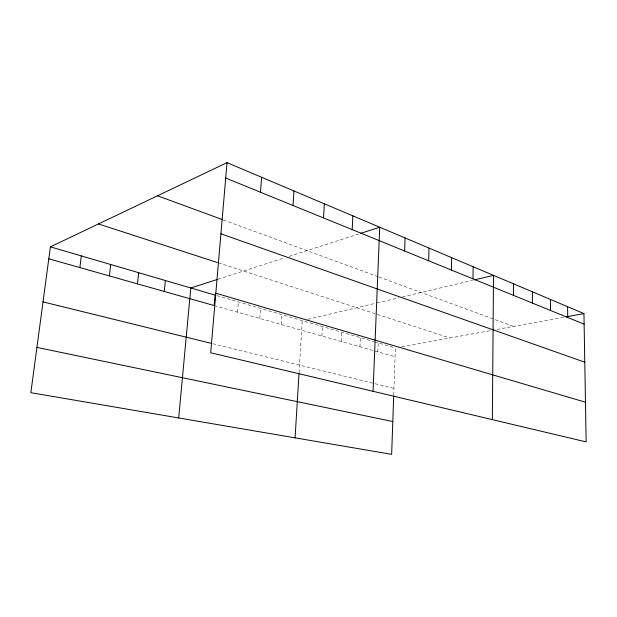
<?xml version="1.0" encoding="UTF-8"?>
<svg xmlns="http://www.w3.org/2000/svg" width="617" height="617" viewBox="0 0 617 617"><rect width="100%" height="100%" fill="white"/><g stroke="black" fill="none" stroke-linecap="round" stroke-linejoin="round"><path stroke-width="0.46" stroke-dasharray="3.08 2.31" d="M393.723 395.003L395.374 347.903M377.851 351.852L378.213 342.875M359.95 346.793L360.359 337.646M341.309 341.517L341.779 332.208M321.897 336.034L322.429 326.54M299.06 372.791L302.253 320.624M281.175 324.519L281.838 314.647M259.811 318.472L260.544 308.407M237.499 312.163L238.316 301.898M218.071 279.208L284.668 257.798M289.134 256.363L359.572 233.72M307.744 319.328L375.313 303.34M377.172 302.893L398.605 297.826M402.361 296.939L472.684 280.288M401.821 346.731L490.507 330.604M496.963 329.424L564.139 317.207M212.757 343.715L393.962 388.371M214.184 305.569L395.065 356.719M216.875 295.62L373.748 341.571M374.642 341.833L394.471 347.641M218.372 262.85L449.947 337.977M223.423 219.976L377.982 276.678M378.853 276.994L513.552 326.408"/><path stroke-width="0.93" d="M513.429 295.342L513.452 283.789M492.351 419.629L493.515 275.359L474.496 279.863M472.977 278.853L473.139 266.745M451.42 270.069L451.667 257.659M428.676 260.79L429.016 248.08M404.636 250.996L405.076 237.954M393.692 395.952L391.648 454.351L30.85 392.69L50.409 246.854L227.033 162.649L583.944 313.606L586.15 441.903L210.69 352.754L227.033 162.649M373.046 391.309L379.733 227.233L360.49 233.419M352.199 229.617L352.87 215.873M323.532 217.924L324.334 203.803M295.073 437.846L298.998 373.755M293.021 205.484L293.977 190.969M260.482 192.219L261.608 177.28M178.691 417.956L190.792 287.977L217.192 279.493M164.261 291.455L165.356 280.527M137.491 283.882L138.694 272.714M109.394 275.938L110.721 264.523M79.871 267.585L81.328 255.908M566.028 316.86L583.944 313.606M36.927 347.402L392.798 421.558M43.028 301.89L210.937 343.268M48.805 258.801L214.184 305.569L215.086 295.096L50.409 246.854M215.811 293.175L585.464 402.207M98.458 223.948L217.469 262.557M220.917 233.804L584.777 362.187M157.512 195.797L222.521 219.644M225.706 178.043L584.122 324.172M567.578 306.68L567.717 317.477M550.418 299.422L550.503 310.459M532.394 291.802L532.425 303.094"/></g></svg>
